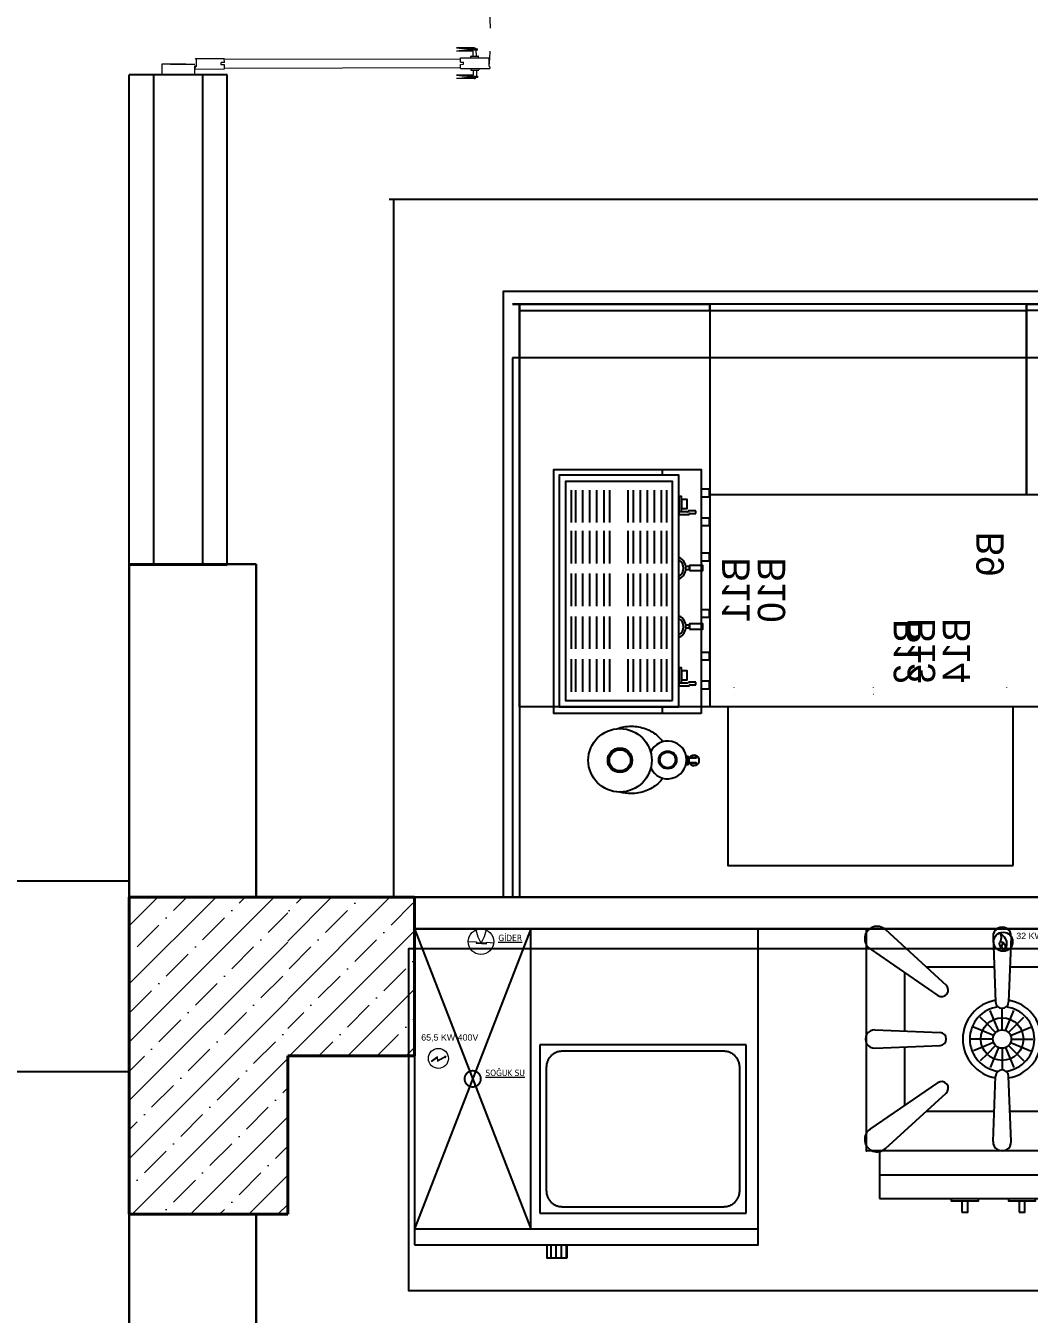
# Model space of a CAD drawing. Header units: millimetres. Extents: x 1531071 to 1560283, y -701792 to -691067.
# Drawn here: x 1553034.6 to 1553351.1, y -699706.7 to -699300.5 of the extents above; entities that cross this region are included whole.
import ezdxf
from ezdxf.enums import TextEntityAlignment as Align

# ---------------------------------------------------------------- set-up
doc = ezdxf.new("R2010")
doc.units = ezdxf.units.MM
doc.header["$LTSCALE"] = 20
doc.header["$MEASUREMENT"] = 0
for name, pattern in [('ACAD_ISO03W100', [30, 12, -18]), ('DASHED', [19.05, 12.7, -6.35]), ('DOT', [6.35, 0, -6.35])]:
    doc.linetypes.add(name, pattern=pattern)
for name, color, linetype, lineweight in [('-DWG_DETAY4', 7, 'DOT', 18), ('AK', 7, 'Continuous', 13), ('Qapi', 5, 'Continuous', 13), ('TES_SU', 150, 'Continuous', 25), ('wall ext', 30, 'Continuous', 30)]:
    doc.layers.add(name, color=color, linetype=linetype, lineweight=lineweight)
for name, color, linetype in [('0 CE MDF', 30, 'Continuous'), ('0D', 1, 'Continuous'), ('0T', 7, 'Continuous'), ('Kıtc-002 Çizgi', 7, 'Continuous'), ('Kıtc-011 Elk Tes Yazı 001', 1, 'Continuous'), ('Kıtc-014 Elk Tes İşaretler', 1, 'Continuous'), ('Kıtc-016 Su Tes Yazı 001', 5, 'Continuous'), ('Kıtc-019 Su Tes İşaretler', 5, 'Continuous'), ('Kıtc-021 Gaz Tes Yazı 001', 3, 'Continuous'), ('Kıtc-024 Gaz Tes İşaretler', 3, 'Continuous'), ('S2000-002 Çizgi', 7, 'Continuous'), ('SOŞUK ODA PANELİ', 4, 'Continuous')]:
    doc.layers.add(name, color=color, linetype=linetype)
doc.layers.add('Конструктив - Колонны_Ном._пера__202', color=7, linetype='Continuous', lineweight=0, true_color=0x38637a)
doc.layers.add('Конструктив - Колонны_Ном._пера__28', color=7, linetype='Continuous', lineweight=40, true_color=0xffe4e1)
doc.styles.get("Standard").update_dxf_attribs({"font": 'tahoma.ttf', "height": 10})
doc.styles.add('TAKSİM', font='GOTHIC.TTF', dxfattribs={"height": 20})

# ---------------------------------------------------------------- blocks, each defined once
blk = doc.blocks.new('espresso_2grup')
at = {"layer": '0D'}
for p, q in [((-21.31, 15.51), (-31.57, 15.51)), ((-31.57, 14.03), (-21.31, 14.03)), ((-7.83, 15.51), (-18.09, 15.51)), ((-18.09, 14.03), (-7.83, 14.03)), ((5.64, 15.51), (-4.62, 15.51)), ((-4.62, 14.03), (5.64, 14.03)), ((19.12, 15.51), (8.86, 15.51)), ((8.86, 14.03), (19.12, 14.03)), ((31.99, 15.51), (21.74, 15.51)), ((21.74, 14.03), (31.99, 14.03)), ((-31.57, 11.81), (-21.31, 11.81)), ((-31.57, 9.58), (-21.31, 9.58)), ((-18.09, 11.81), (-7.83, 11.81)), ((-18.09, 9.58), (-7.83, 9.58)), ((-4.62, 11.81), (5.64, 11.81)), ((-4.62, 9.58), (5.64, 9.58)), ((8.86, 11.81), (19.12, 11.81)), ((8.86, 9.58), (19.12, 9.58)), ((21.74, 11.81), (31.99, 11.81)), ((21.74, 9.58), (31.99, 9.58)), ((-31.57, 7.36), (-21.31, 7.36)), ((-31.57, 5.14), (-21.31, 5.14)), ((-18.09, 7.36), (-7.83, 7.36)), ((-18.09, 5.14), (-7.83, 5.14)), ((-4.62, 7.36), (5.64, 7.36)), ((-4.62, 5.14), (5.64, 5.14)), ((8.86, 7.36), (19.12, 7.36)), ((8.86, 5.14), (19.12, 5.14)), ((21.74, 7.36), (31.99, 7.36)), ((21.74, 5.14), (31.99, 5.14)), ((-31.57, 3.29), (-21.31, 3.29)), ((-18.09, 3.29), (-7.83, 3.29)), ((-4.62, 3.29), (5.64, 3.29)), ((8.86, 3.29), (19.12, 3.29)), ((21.74, 3.29), (31.99, 3.29)), ((-21.31, -2.39), (-31.57, -2.39)), ((-7.83, -2.39), (-18.09, -2.39)), ((5.64, -2.39), (-4.62, -2.39)), ((19.12, -2.39), (8.86, -2.39)), ((31.99, -2.39), (21.74, -2.39)), ((-31.57, -4.12), (-21.31, -4.12)), ((-31.57, -6.35), (-21.31, -6.35)), ((-18.09, -4.12), (-7.83, -4.12)), ((-18.09, -6.35), (-7.83, -6.35)), ((-4.62, -4.12), (5.64, -4.12)), ((-4.62, -6.35), (5.64, -6.35)), ((8.86, -4.12), (19.12, -4.12)), ((8.86, -6.35), (19.12, -6.35)), ((21.74, -4.12), (31.99, -4.12)), ((21.74, -6.35), (31.99, -6.35)), ((-31.57, -8.57), (-21.31, -8.57)), ((-31.57, -10.79), (-21.31, -10.79)), ((-18.09, -8.57), (-7.83, -8.57)), ((-18.09, -10.79), (-7.83, -10.79)), ((-4.62, -8.57), (5.64, -8.57)), ((-4.62, -10.79), (5.64, -10.79)), ((8.86, -8.57), (19.12, -8.57)), ((8.86, -10.79), (19.12, -10.79)), ((21.74, -8.57), (31.99, -8.57)), ((21.74, -10.79), (31.99, -10.79)), ((-31.57, -13.02), (-21.31, -13.02)), ((-31.57, -14.62), (-21.31, -14.62)), ((-18.09, -13.02), (-7.83, -13.02)), ((-18.09, -14.62), (-7.83, -14.62)), ((-4.62, -13.02), (5.64, -13.02)), ((-4.62, -14.62), (5.64, -14.62)), ((8.86, -13.02), (19.12, -13.02)), ((8.86, -14.62), (19.12, -14.62)), ((21.74, -13.02), (31.99, -13.02)), ((21.74, -14.62), (31.99, -14.62))]:
    blk.add_line(p, q, dxfattribs=at)
for centre in [(-11.08, -17.01), (7.37, -17.01)]:
    blk.add_arc(centre, 2.96, 212.0817, 327.9183, dxfattribs=at)
at = {"layer": '0T'}
for p, q in [((-38.48, -13.34), (-36.4, -13.34)), ((36.69, -13.34), (38.52, -13.34)), ((-29.78, -18.46), (-29.78, -21.59)), ((-28.92, -18.46), (-29.78, -18.46)), ((-28.92, -21.22), (-28.92, -18.46)), ((24.25, -18.46), (24.25, -21.59)), ((25.11, -18.46), (24.25, -18.46)), ((25.11, -21.22), (25.11, -18.46)), ((-29.41, -21.99), (-29.41, -23.77)), ((-29.41, -23.77), (-28.55, -23.77)), ((-28.55, -23.77), (-28.55, -21.62)), ((24.62, -21.99), (24.62, -23.77)), ((24.62, -23.77), (25.48, -23.77)), ((25.48, -23.77), (25.48, -21.62))]:
    blk.add_line(p, q, dxfattribs=at)
for points in [[(-38.48, -25.48), (-38.48, 21.02), (38.52, 21.02), (38.52, -25.48)], [(-36.4, -18.48), (36.69, -18.48), (36.69, 19.33), (-36.4, 19.33)], [(-34.4, -16.48), (34.69, -16.48), (34.69, 17.33), (-34.4, 17.33)], [(-28.79, -18.46), (-28.79, -19.32), (-24.1, -19.32), (-24.1, -18.46)], [(-27.81, -19.32), (-27.81, -21.05), (-24.96, -21.05), (-24.96, -19.32)], [(25.24, -18.46), (25.24, -19.32), (29.93, -19.32), (29.93, -18.46)], [(26.23, -19.32), (26.23, -21.05), (29.07, -21.05), (29.07, -19.32)], [(-11.82, -21.83), (-11.82, -26.03), (-10.22, -26.03), (-10.22, -21.83)], [(-11.45, -20.59), (-11.45, -21.83), (-10.59, -21.83), (-10.59, -20.59)], [(6.63, -21.83), (6.63, -26.03), (8.24, -26.03), (8.24, -21.83)], [(7, -20.59), (7, -21.83), (7.87, -21.83), (7.87, -20.59)], [(-30.65, -25.48), (-30.65, -28.13), (-28.3, -28.13), (-28.3, -25.48)], [(-21.57, -25.48), (-21.57, -28.13), (-19.22, -28.13), (-19.22, -25.48)], [(-8.12, -25.48), (-8.12, -28.13), (-5.77, -28.13), (-5.77, -25.48)], [(9.7, -25.48), (9.7, -28.13), (12.05, -28.13), (12.05, -25.48)], [(20.81, -25.48), (20.81, -28.13), (23.16, -28.13), (23.16, -25.48)], [(29.89, -25.48), (29.89, -28.13), (32.24, -28.13), (32.24, -25.48)]]:
    blk.add_lwpolyline(points, close=True, dxfattribs=at)
for centre, radius, start, end in [((-11.08, -17.01), 3.7, 205.1444, 334.8556), ((7.37, -17.01), 3.7, 205.1444, 334.8556), ((-29.58, -21.59), 0.2, 180, 265.8055), ((-29.61, -21.99), 0.2, 0, 85.8055), ((24.45, -21.59), 0.2, 180, 265.8055), ((24.42, -21.99), 0.2, 0, 85.8055), ((25.31, -21.22), 0.2, 180, 265.8058), ((25.28, -21.62), 0.2, 0, 85.8058)]:
    blk.add_arc(centre, radius, start, end, dxfattribs=at)
at = {"layer": 'AK'}
for centre, start, end in [((-28.72, -21.22), 180, 265.8058), ((-28.75, -21.62), 0, 85.8058)]:
    blk.add_arc(centre, 0.2, start, end, dxfattribs=at)
blk = doc.blocks.new('degirmen')
at = {"layer": '0D'}
for points in [[(1.28, -14.33), (1.28, -14.89), (-1.47, -14.89), (-1.47, -14.25)], [(-0.81, -14.89), (-0.81, -17.34), (-1.09, -17.34), (-1.09, -14.89)], [(0.88, -14.89), (0.88, -17.34), (0.6, -17.34), (0.6, -14.89)]]:
    blk.add_lwpolyline(points, dxfattribs=at)
for centre, radius in [((-0.07, 6.55), 3.87), ((-0.07, 6.55), 3.35), ((0.05, -8.51), 2.81), ((0.05, -8.51), 2.45)]:
    blk.add_circle(centre, radius, dxfattribs=at)
for start, end in [(127.2241, 54.179), (65.4662, 115.7795)]:
    blk.add_arc((-0.09, -16.82), 1.65, start, end, dxfattribs=at)
at = {"layer": '0T'}
for points in [[(-5.69, -6.97, -0.054984), (-7.44, -5.39, -0.093867), (-9.73, -1.59, -0.088672), (-10.55, 3.02, -0.067491), (-10.07, 6.57, -0.093867)], [(9.89, 7.49, -0.085751), (10.66, 3.02, -0.088672), (9.83, -1.59, -0.093867), (7.55, -5.39, -0.054985), (5.8, -6.97, -0.109161)]]:
    blk.add_lwpolyline(points, format="xyb", dxfattribs=at)
blk.add_circle((-0.07, 6.55), 10, dxfattribs=at)
blk.add_arc((0.05, -8.51), 5.95, 115.6161, 65.321, dxfattribs=at)
blk = doc.blocks.new('A$C7B661098')
at = {"layer": '-DWG_DETAY4', "color": 0}
for p, q in [((54, 74.52), (54, 116.52)), ((54, 30.52), (54, 72.52))]:
    blk.add_line(p, q, dxfattribs=at)
for points in [[(56, 116.52), (91, 116.52, -0.454885), (56, 74.55, -0.414214)], [(56, 30.52), (91, 30.52, 0.454885), (56, 72.49, 0.414214)]]:
    blk.add_lwpolyline(points, format="xyb", dxfattribs=at)
blk.add_lwpolyline([(0, 118.52), (50, 118.52), (50, 28.52), (0, 28.52)], close=True)
blk = doc.blocks.new('A$C316C52EF')
for points in [[(70, 0), (0, 0), (0, 60), (70, 60)], [(0, 58), (70, 58), (70, 60), (0, 60)]]:
    blk.add_lwpolyline(points, close=True)
at = {"layer": 'S2000-002 Çizgi'}
for p, q in [((18.45, 45.09), (18.45, 15.09)), ((51.55, 45.09), (18.45, 45.09)), ((51.55, 15.09), (51.55, 45.09)), ((18.45, 15.09), (51.55, 15.09))]:
    blk.add_line(p, q, dxfattribs=at)
for centre in [(11.4, 39.61), (58.6, 39.61), (11.4, 19.61), (58.6, 19.61)]:
    blk.add_circle(centre, 5, dxfattribs=at)
blk = doc.blocks.new('v-sg')
at = {"layer": 'TES_SU', "linetype": 'Continuous', "const_width": 1.2}
blk.add_lwpolyline([(-5, 0, 1), (5, 0, 1)], format="xyb", close=True, dxfattribs=at)
blk = doc.blocks.new('A$C29431E44')
at = {"layer": 'Kıtc-014 Elk Tes İşaretler', "linetype": 'Continuous', "lineweight": 0}
for p, q in [((2.9, 3.66), (0.96, 2.3)), ((0.96, 2.3), (1, 2.21)), ((1, 2.21), (2.81, 3.48)), ((2.81, 3.48), (2.9, 2.31)), ((3, 2.49), (2.9, 3.66)), ((2.9, 2.31), (5.24, 3.52)), ((5.18, 3.62), (3, 2.49)), ((5.66, 3.81), (5.09, 3.77)), ((5.09, 3.77), (5.17, 3.64)), ((5.17, 3.64), (5.34, 3.36)), ((5.24, 3.52), (5.19, 3.62)), ((5.34, 3.36), (5.66, 3.81))]:
    blk.add_line(p, q, dxfattribs=at)
blk.add_circle((3.16, 3.16), 3.16, dxfattribs=at)
blk = doc.blocks.new('A$C6CB009EE')
at = {"layer": 'Kıtc-019 Su Tes İşaretler', "color": 4, "linetype": 'Continuous', "lineweight": 0}
for p, q in [((2.39, 7.7), (3.03, 5.56)), ((3.03, 5.56), (3.98, 3.69)), ((5.01, 5.56), (4.07, 3.69)), ((5.66, 7.7), (5.01, 5.56)), ((0, 4.02), (2.6, 3.94)), ((2.6, 3.94), (2.56, 3.49)), ((2.57, 3.62), (2.56, 3.49)), ((2.56, 3.49), (5.78, 3.38)), ((2.56, 3.49), (5.78, 3.38)), ((5.8, 3.51), (2.57, 3.62)), ((2.57, 3.62), (5.8, 3.51)), ((3.98, 3.69), (4.02, 3.69)), ((4.07, 3.69), (4.02, 3.69)), ((5.78, 3.38), (5.86, 3.87)), ((5.78, 3.38), (5.8, 3.51)), ((5.86, 3.87), (8.03, 3.69))]:
    blk.add_line(p, q, dxfattribs=at)
blk.add_circle((4.02, 4.02), 4.02, dxfattribs=at)
blk = doc.blocks.new('A$C5D011B4A')
at = {"layer": 'Kıtc-002 Çizgi'}
h = blk.add_hatch(dxfattribs=at)
h.set_pattern_fill('LINE', color=256, scale=0.5, angle=90, style=0)
h.set_pattern_definition([(90, (-1217.7484, -3768.8105), (-1.5875, 1e-16), [])])
h.paths.add_polyline_path([(48.01, 4.26), (41.87, 4.26), (41.87, 0), (48.01, 0)])
for p, q in [((0, 103.86), (36.68, 9.26)), ((36.68, 103.86), (0, 9.26)), ((36.68, 9.26), (36.68, 103.86)), ((0, 9.26), (108.4, 9.26))]:
    blk.add_line(p, q, dxfattribs=at)
for points in [[(0, 4.26), (108.4, 4.26), (108.4, 103.86), (0, 103.86)], [(48.01, 0), (41.87, 0), (41.87, 4.26), (48.01, 4.26)]]:
    blk.add_lwpolyline(points, close=True, dxfattribs=at)
at = {"layer": 'Kıtc-002 Çizgi', "linetype": 'DASHED'}
blk.add_lwpolyline([(39.56, 67.26), (39.56, 14.26), (104.56, 14.26), (104.56, 67.26)], close=True, dxfattribs=at)
blk.add_lwpolyline([(41.56, 60.26), (41.56, 21.26, 0.414214), (46.56, 16.26), (97.56, 16.26, 0.414214), (102.56, 21.26), (102.56, 60.26, 0.414214), (97.56, 65.26), (46.56, 65.26, 0.414214)], format="xyb", close=True, dxfattribs=at)
at = {"layer": 'Kıtc-014 Elk Tes İşaretler'}
blk.add_blockref('A$C29431E44', (4.35, 59.85), dxfattribs=at)
at = {"layer": 'Kıtc-019 Su Tes İşaretler'}
blk.add_blockref('A$C6CB009EE', (16.92, 95.8), dxfattribs=at)
at = {"layer": 'Kıtc-019 Su Tes İşaretler', "linetype": 'Continuous', "xscale": 0.5098698804018752, "yscale": 0.5098698804018752, "zscale": 0.5098698804018752}
blk.add_blockref('v-sg', (18.34, 56.56), dxfattribs=at)
at = {"layer": 'Kıtc-011 Elk Tes Yazı 001', "lineweight": 15, "insert": (2.11, 70.63), "char_height": 2, "attachment_point": 1}
blk.add_mtext_dynamic_manual_height_columns('{\\f@Arial Unicode MS|b0|i0|c162|p34;65,5 KW 400V }', width=31.2688, gutter_width=50, heights=[0], dxfattribs=at)
at = {"layer": 'Kıtc-016 Su Tes Yazı 001', "lineweight": 5, "char_height": 2, "attachment_point": 1}
for s, width, insert in [('{\\L\\C4;GİDER}', 9.1846, (26.42, 102.01)), ('{\\L\\C5;SOĞUK SU}', 14.9424, (22.36, 59.46))]:
    blk.add_mtext_dynamic_manual_height_columns(s, width=width, gutter_width=50, heights=[0], dxfattribs=dict(at, insert=insert))
blk = doc.blocks.new('A$C74735DFE')
at = {"layer": 'Kıtc-024 Gaz Tes İşaretler'}
blk.add_circle((38.3, 38.3), 38.3, dxfattribs=at)
for points, knots in [([(23, 31.1), (25.5, 37.4), (36.3, 53.2), (21.4, 81.4), (47.3, 56.5), (51.6, 38.6)], [12.776613, 12.776613, 12.776613, 12.776613, 30.852712, 43.460631, 77.656151, 77.656151, 77.656151, 77.656151]), ([(51.6, 38.6), (55.7, 21.8), (39.2, -9), (28.1, 18.4), (23, 31.1)], [77.656151, 77.656151, 77.656151, 77.656151, 109.670532, 137.365521, 137.365521, 137.365521, 137.365521]), ([(32, 18.2), (33.2, 21.3), (38.6, 29.2), (31.2, 43.3), (44.1, 30.9), (46.3, 21.9)], [12.776613, 12.776613, 12.776613, 12.776613, 30.852712, 43.460631, 77.656151, 77.656151, 77.656151, 77.656151]), ([(46.3, 21.9), (48.3, 13.5), (40.1, -1.9), (34.5, 11.8), (32, 18.2)], [77.656151, 77.656151, 77.656151, 77.656151, 109.670532, 137.365521, 137.365521, 137.365521, 137.365521])]:
    blk.add_open_spline(points, degree=3, knots=knots, dxfattribs=at)
blk = doc.blocks.new('A$C5C0F409C')
for p, q in [((6.53, 89.07), (25.7, 71.59)), ((40.48, 86.82), (41.3, 66.26)), ((46.22, 86.82), (45.4, 66.26)), ((80.18, 89.07), (61.01, 71.59)), ((1.7, 82.97), (23.09, 68.3)), ((85.01, 82.97), (63.61, 68.3)), ((19.44, 77.3), (40.86, 77.3)), ((45.84, 77.3), (67.26, 77.3)), ((12.55, 75.53), (12.55, 57.04)), ((74.15, 57.04), (74.15, 75.53)), ((3.21, 57.41), (23.77, 56.59)), ((83.5, 57.41), (62.93, 56.59)), ((3.21, 51.68), (23.77, 52.5)), ((12.55, 52.05), (12.55, 33.57)), ((83.5, 51.68), (62.93, 52.5)), ((74.15, 33.57), (74.15, 52.05)), ((1.7, 26.13), (23.09, 40.79)), ((40.48, 22.27), (41.3, 42.84)), ((46.22, 22.27), (45.4, 42.84)), ((85.01, 26.13), (63.61, 40.79)), ((6.53, 20.03), (25.7, 37.5)), ((80.18, 20.03), (61.01, 37.5)), ((19.44, 31.8), (40.86, 31.8)), ((45.84, 31.8), (67.26, 31.8)), ((4.63, 11.79), (81.63, 11.79))]:
    blk.add_line(p, q)
for points in [[(0.63, 89.29), (85.63, 89.29), (85.63, 19.29), (0.63, 19.29)], [(4.63, 4.29), (81.63, 4.29), (81.63, 19.29), (4.63, 19.29)], [(27.44, 4.29), (35.82, 4.29), (35.82, 3.39), (27.44, 3.39)], [(45.44, 4.29), (53.82, 4.29), (53.82, 3.39), (45.44, 3.39)], [(30.69, 0), (32.52, 0), (32.52, 3.39), (30.69, 3.39)], [(48.69, 0), (50.52, 0), (50.52, 3.39), (48.69, 3.39)]]:
    blk.add_lwpolyline(points, close=True)
for centre, radius, start, end in [((3.9, 86.18), 3.9, 47.6543, 235.5767), ((43.35, 86.94), 2.87, 357.7185, 182.2815), ((82.81, 86.18), 3.9, 304.4233, 132.3457), ((24.28, 70.04), 2.1, 235.5767, 47.6543), ((62.42, 70.04), 2.1, 132.3457, 304.4233), ((43.35, 54.55), 12.4, 99.6047, 260.3953), ((43.35, 66.34), 2.05, 182.2815, 357.7185), ((43.35, 54.55), 12.4, 279.6047, 80.3953), ((43.35, 54.55), 10.2, 96.7524, 263.2476), ((43.35, 54.55), 10.2, 276.7524, 83.2476), ((3.09, 54.55), 2.87, 87.7185, 272.2815), ((83.61, 54.55), 2.87, 267.7185, 92.2815), ((23.69, 54.55), 2.05, 272.2815, 87.7185), ((63.01, 54.55), 2.05, 92.2815, 267.7185), ((43.35, 42.75), 2.05, 2.2815, 177.7185), ((24.28, 39.05), 2.1, 312.3457, 124.4233), ((62.42, 39.05), 2.1, 55.5767, 227.6543), ((3.9, 22.91), 3.9, 124.4233, 312.3457), ((82.81, 22.91), 3.9, 227.6543, 55.5767), ((43.35, 22.16), 2.87, 177.7185, 2.2815)]:
    blk.add_arc(centre, radius, start, end)
for p in [(0.63, 89.29), (85.63, 89.29), (0.63, 19.29), (85.63, 19.29)]:
    blk.add_point(p)
at = {"layer": 'Kıtc-024 Gaz Tes İşaretler', "xscale": 0.0782761951985515, "yscale": 0.0782761951985515, "zscale": 0.0782761951985515}
blk.add_blockref('A$C74735DFE', (40.68, 82.24), dxfattribs=at)
at = {"layer": 'Kıtc-021 Gaz Tes Yazı 001', "color": 3, "lineweight": 15, "insert": (47.82, 91.4), "char_height": 2, "attachment_point": 1}
blk.add_mtext_dynamic_manual_height_columns('{\\f@Arial Unicode MS|b0|i0|c162|p34;\\P32 KW OYOG 7070 PS}', width=52.0222, gutter_width=50, heights=[0], dxfattribs=at)
blk = doc.blocks.new('*U211')
at = {"lineweight": -2}
blk.add_line((0, -1.51), (0, 1.51), dxfattribs=at)
blk = doc.blocks.new('*U212')
at = {"color": 0, "linetype": 'ByBlock', "lineweight": -2}
for p, rotation in [((-12393.03, -1414.05), 45.00000000000001), ((-12390.36, -1412.27), 22.50000000000001), ((-12384.06, -1412.27), 337.5000000000001), ((-12381.39, -1414.05), 315), ((-12394.81, -1416.72), 67.5), ((-12379.61, -1416.72), 292.5000000000001), ((-12395.44, -1419.87), 90), ((-12378.98, -1419.87), 270), ((-12394.81, -1423.02), 112.5), ((-12393.03, -1425.69), 135), ((-12381.39, -1425.69), 225), ((-12379.61, -1423.02), 247.5), ((-12390.36, -1427.47), 157.5), ((-12387.21, -1428.1), 180), ((-12384.06, -1427.47), 202.5000000000001)]:
    blk.add_blockref('*U211', p, dxfattribs=dict(at, rotation=rotation))
blk.add_blockref('*U211', (-12387.21, -1411.64), dxfattribs=at)
blk = doc.blocks.new('*U213')
at = {"lineweight": -2}
blk.add_line((0, -1.91), (0, 1.91), dxfattribs=at)
blk = doc.blocks.new('*U214')
at = {"color": 0, "linetype": 'ByBlock', "lineweight": -2}
for p, rotation in [((-12389.05, -1415.43), 22.50000000000001), ((-12385.37, -1415.43), 337.5000000000001), ((-12391.65, -1418.03), 67.5), ((-12390.61, -1416.47), 45.00000000000001), ((-12383.81, -1416.47), 314.9999999999999), ((-12382.77, -1418.03), 292.5000000000001), ((-12392.02, -1419.87), 90), ((-12391.65, -1421.71), 112.5), ((-12382.77, -1421.71), 247.5), ((-12382.4, -1419.87), 270), ((-12390.61, -1423.27), 135), ((-12389.05, -1424.31), 157.5), ((-12387.21, -1424.68), 180), ((-12385.37, -1424.31), 202.5), ((-12383.81, -1423.27), 225)]:
    blk.add_blockref('*U213', p, dxfattribs=dict(at, rotation=rotation))
blk.add_blockref('*U213', (-12387.21, -1415.06), dxfattribs=at)
blk = doc.blocks.new('A$C51A677A2')
at = {"lineweight": -2}
for radius in [6.72, 2.9]:
    blk.add_circle((43.35, 54.55), radius, dxfattribs=at)
for name, p in [('A$C5C0F409C', (0, 0)), ('*U212', (12430.56, 1474.42)), ('*U214', (12430.56, 1474.42))]:
    blk.add_blockref(name, p, dxfattribs=at)

msp = doc.modelspace()

# ---------------------------------------------------------------- hatches: boundary and pattern name
at = {"layer": 'Конструктив - Колонны_Ном._пера__202', "linetype": 'Continuous'}
h = msp.add_hatch(dxfattribs=at)
h.set_pattern_fill('ЖЕЛЕЗОБЕТОН__ГОСТ_', color=1, scale=0.1, style=0, pattern_type=2)
h.set_pattern_definition([(45, (1547823.123, -706317.456), (-9.192388, 9.192388), []), (45, (1547818.527, -706312.86), (-9.192388, 9.192388), [9.75, -3.25, 0, -3.25])])
h.paths.add_polyline_path([(1553067.21, -699575.21), (1553117.21, -699575.21), (1553117.21, -699675.21), (1553067.21, -699675.21)])
h = msp.add_hatch(dxfattribs=at)
h.set_pattern_fill('ЖЕЛЕЗОБЕТОН__ГОСТ_', color=1, scale=0.1, style=0, pattern_type=2)
h.set_pattern_definition([(45, (1547933.123, -706317.456), (-9.192388, 9.192388), []), (45, (1547928.527, -706312.86), (-9.192388, 9.192388), [9.75, -3.25, 0, -3.25])])
h.paths.add_polyline_path([(1553117.21, -699575.21), (1553117.21, -699625.21), (1553157.21, -699625.21), (1553157.21, -699575.21)])

# ---------------------------------------------------------------- linework, layer by layer
at = {"color": 5}
for p, q in [((1553067.21, -699470.54), (1553067.21, -699315.95)), ((1553098.15, -699315.95), (1553067.21, -699315.95)), ((1553074.95, -699470.54), (1553074.95, -699315.95)), ((1553090.42, -699470.54), (1553090.42, -699315.95)), ((1553098.15, -699470.54), (1553098.15, -699315.95)), ((1553098.15, -699470.54), (1553067.21, -699470.54))]:
    msp.add_line(p, q, dxfattribs=at)
at = {"color": 0, "lineweight": 30, "ltscale": 0.5}
for p, q in [((1553067.21, -699745.21), (1553067.21, -699470.21)), ((1553067.21, -699470.21), (1553107.21, -699470.21)), ((1553107.21, -699575.21), (1553107.21, -699470.21)), ((1553157.16, -699580.21), (1553157.21, -699580.26)), ((1553107.21, -699745.21), (1553107.21, -699675.21))]:
    msp.add_line(p, q, dxfattribs=at)
at = {"color": 0, "lineweight": -3, "ltscale": 0.5}
for p, q in [((1553067.21, -699570.21), (1552957.21, -699570.21)), ((1552897.21, -699630.21), (1553067.21, -699630.21))]:
    msp.add_line(p, q, dxfattribs=at)
for points in [[(1553250.34, -699388.21), (1553250.34, -699515.21), (1553190.34, -699515.21), (1553190.34, -699388.21)], [(1553250.34, -699390.21), (1553250.34, -699388.21), (1553190.34, -699388.21), (1553190.34, -699390.21)], [(1553250.34, -699388.21), (1553250.34, -699448.21), (1553350.21, -699448.21), (1553350.21, -699388.21)], [(1553350.21, -699390.21), (1553350.21, -699388.21), (1553250.34, -699388.21), (1553250.34, -699390.21)], [(1553190.34, -699515.21), (1553190.34, -699575.21), (1553357.09, -699575.21), (1553357.09, -699515.21)]]:
    msp.add_lwpolyline(points, close=True)
msp.add_lwpolyline([(1553188.15, -699405.21), (1553188.15, -699575.21)])
at = {"color": 0, "lineweight": 30, "ltscale": 0.5}
for points in [[(1553487.21, -699575.21), (1553157.16, -699575.21)], [(1553157.16, -699585.21), (1553157.16, -699575.21)], [(1553487.21, -699585.21), (1553157.16, -699585.21)]]:
    msp.add_lwpolyline(points, dxfattribs=at)
at = {"layer": '0 CE MDF', "lineweight": -3, "ltscale": 0.5}
for points in [[(1553188.15, -699355.21), (1553150.54, -699355.21), (1553150.54, -699575.21)], [(1553627.21, -699575.21), (1553627.21, -699355.21), (1553188.15, -699355.21)], [(1553188.15, -699384.21), (1553185.21, -699384.21), (1553185.21, -699575.21)], [(1553598.21, -699515.23), (1553598.21, -699384.21), (1553188.15, -699384.21)], [(1553594.21, -699515.23), (1553594.21, -699388.21), (1553188.15, -699388.21)], [(1553188.15, -699388.21), (1553190.34, -699388.21), (1553190.34, -699575.21)], [(1553577.21, -699575.21), (1553577.21, -699405.21), (1553188.15, -699405.21)]]:
    msp.add_lwpolyline(points, dxfattribs=at)
at = {"layer": 'Qapi'}
for p, q in [((1553176, -699307.43), (1553170.45, -699307.44)), ((1553175.65, -699308.47), (1553170.46, -699308.49)), ((1553175.66, -699310.04), (1553175.65, -699308.47)), ((1553176.7, -699310.04), (1553176.69, -699308.12)), ((1553177.07, -699308.12), (1553177.07, -699307.77)), ((1553085.11, -699312.6), (1553077.45, -699312.62)), ((1553077.45, -699312.62), (1553077.46, -699316.1)), ((1553080.23, -699312.61), (1553087.89, -699312.59)), ((1553088.16, -699310.77), (1553097.21, -699310.74)), ((1553088.17, -699310.99), (1553088.16, -699310.77)), ((1553088.17, -699310.99), (1553088.3, -699310.99)), ((1553088.3, -699310.99), (1553088.31, -699313.28)), ((1553096.23, -699312.76), (1553096.22, -699312.07)), ((1553097.22, -699312.07), (1553096.22, -699312.07)), ((1553097.22, -699312.76), (1553096.23, -699312.76)), ((1553097.22, -699312.07), (1553097.21, -699310.74)), ((1553097.22, -699311.02), (1553171.65, -699310.89)), ((1553097.22, -699314.08), (1553097.22, -699312.76)), ((1553171.65, -699310.61), (1553180.7, -699310.58)), ((1553171.66, -699311.93), (1553171.65, -699310.61)), ((1553171.66, -699311.93), (1553172.65, -699311.93)), ((1553171.66, -699312.63), (1553172.66, -699312.62)), ((1553171.66, -699313.95), (1553171.66, -699312.63)), ((1553172.66, -699312.62), (1553172.65, -699311.93)), ((1553174.93, -699310.6), (1553174.92, -699310.18)), ((1553175.06, -699310.04), (1553177.29, -699310.03)), ((1553177.43, -699310.59), (1553177.43, -699310.17)), ((1553180.71, -699313.23), (1553180.7, -699310.58)), ((1553180.71, -699313.23), (1553180.86, -699313.29)), ((1553077.46, -699315.96), (1553087.9, -699315.93)), ((1553087.9, -699316.07), (1553087.89, -699313.49)), ((1553087.9, -699313.67), (1553087.9, -699314.11)), ((1553087.9, -699314.11), (1553097.22, -699314.08)), ((1553088.3, -699313.36), (1553088.3, -699313.36)), ((1553097.22, -699313.81), (1553171.66, -699313.67)), ((1553175.67, -699316.06), (1553170.48, -699316.08)), ((1553176.02, -699317.1), (1553170.48, -699317.12)), ((1553171.66, -699313.95), (1553180.99, -699313.92)), ((1553174.94, -699313.94), (1553174.94, -699314.36)), ((1553175.08, -699314.5), (1553177.3, -699314.49)), ((1553175.67, -699314.49), (1553175.67, -699316.06)), ((1553176.71, -699314.49), (1553176.72, -699316.41)), ((1553177.09, -699316.4), (1553177.1, -699316.75)), ((1553177.44, -699313.93), (1553177.44, -699314.35)), ((1553180.99, -699313.48), (1553180.99, -699313.92))]:
    msp.add_line(p, q, dxfattribs=at)
msp.add_circle((1553088.1, -699313.28), 0.209, dxfattribs=at)
at = {"layer": 'Qapi', "linetype": 'ACAD_ISO03W100', "lineweight": 0, "ltscale": 0.02}
msp.add_arc((1553088.92, -699303.55), 92.3, 353.9852, 90.5247, dxfattribs=at)
at = {"layer": 'Qapi'}
for centre, radius, start, end in [((1553176.42, -699253.95), 53.82, 263.6369, 270.6908), ((1553176.75, -699361.94), 53.82, 89.6625, 96.7164), ((1553176, -699308.12), 0.696, 0.1767, 90.1767), ((1553175.06, -699310.18), 0.139, 90.1767, 180.1767), ((1553177.29, -699310.17), 0.139, 0.1767, 90.1767), ((1553088.1, -699313.67), 0.209, 112.6361, 180.1767), ((1553176.45, -699262.58), 53.82, 263.6369, 270.6908), ((1553176.78, -699370.58), 53.82, 89.6625, 96.7164), ((1553175.08, -699314.36), 0.139, 180.1767, 270.1767), ((1553176.02, -699316.41), 0.696, 270.1767, 0.1767), ((1553177.3, -699314.35), 0.139, 270.1767, 0.1767), ((1553180.78, -699313.48), 0.209, 0.1767, 67.7172)]:
    msp.add_arc(centre, radius, start, end, dxfattribs=at)
at = {"layer": 'SOŞUK ODA PANELİ', "color": 0, "lineweight": -3, "ltscale": 0.5}
msp.add_lwpolyline([(1553486.59, -699591.53), (1553155.28, -699591.53), (1553155.28, -699699.26), (1553486.59, -699699.26)], close=True, dxfattribs=at)
at = {"layer": 'wall ext', "color": 0, "lineweight": -3, "ltscale": 0.5}
msp.add_lwpolyline([(1553627.21, -699355.21), (1553149.21, -699355.21)], dxfattribs=at)
at = {"layer": 'Конструктив - Колонны_Ном._пера__28', "color": 0, "linetype": 'Continuous'}
for p, q in [((1553067.21, -699575.21), (1553157.16, -699575.21)), ((1553067.21, -699675.21), (1553067.21, -699575.21)), ((1553117.21, -699625.21), (1553117.21, -699675.21)), ((1553117.21, -699675.21), (1553067.21, -699675.21))]:
    msp.add_line(p, q, dxfattribs=at)
at = {"layer": 'Конструктив - Колонны_Ном._пера__28', "color": 0, "ltscale": 0.5}
msp.add_line((1553157.21, -699625.21), (1553157.21, -699575.26), dxfattribs=at)
at = {"layer": 'Конструктив - Колонны_Ном._пера__28', "color": 0, "linetype": 'Continuous', "flags": 128}
msp.add_lwpolyline([(1553157.21, -699625.21), (1553117.21, -699625.21)], dxfattribs=at)

# ---------------------------------------------------------------- block references
at = {"xscale": -1}
msp.add_blockref('A$C316C52EF', (1553420.21, -699448.21), dxfattribs=at)
at = {"rotation": 90.00000000000001}
for name, p in [('espresso_2grup', (1553222.11, -699478.85)), ('degirmen', (1553228.55, -699531.99))]:
    msp.add_blockref(name, p, dxfattribs=at)
at = {"color": 2, "xscale": -1, "rotation": 270}
msp.add_blockref('A$C7B661098', (1553227.45, -699565.21), dxfattribs=at)
at = {"layer": 'Kıtc-002 Çizgi', "lineweight": -2}
for name, p in [('A$C5D011B4A', (1553157.21, -699689.06)), ('A$C51A677A2', (1553299.18, -699674.5))]:
    msp.add_blockref(name, p, dxfattribs=at)

# ---------------------------------------------------------------- texts
at = {"style": 'TAKSİM', "text_generation_flag": 2}
for s, p in [('B9', (1553343.05, -699467.02)), ('B11', (1553262.86, -699478.35)), ('B10', (1553274.11, -699478.35)), ('B12', (1553316.98, -699497.83)), ('B13', (1553321.41, -699497.47)), ('B14', (1553332.43, -699497.47))]:
    msp.add_text(s, height=8.64, rotation=90, dxfattribs=at).set_placement(p, align=Align.CENTER)

doc.saveas('drawing.dxf')
